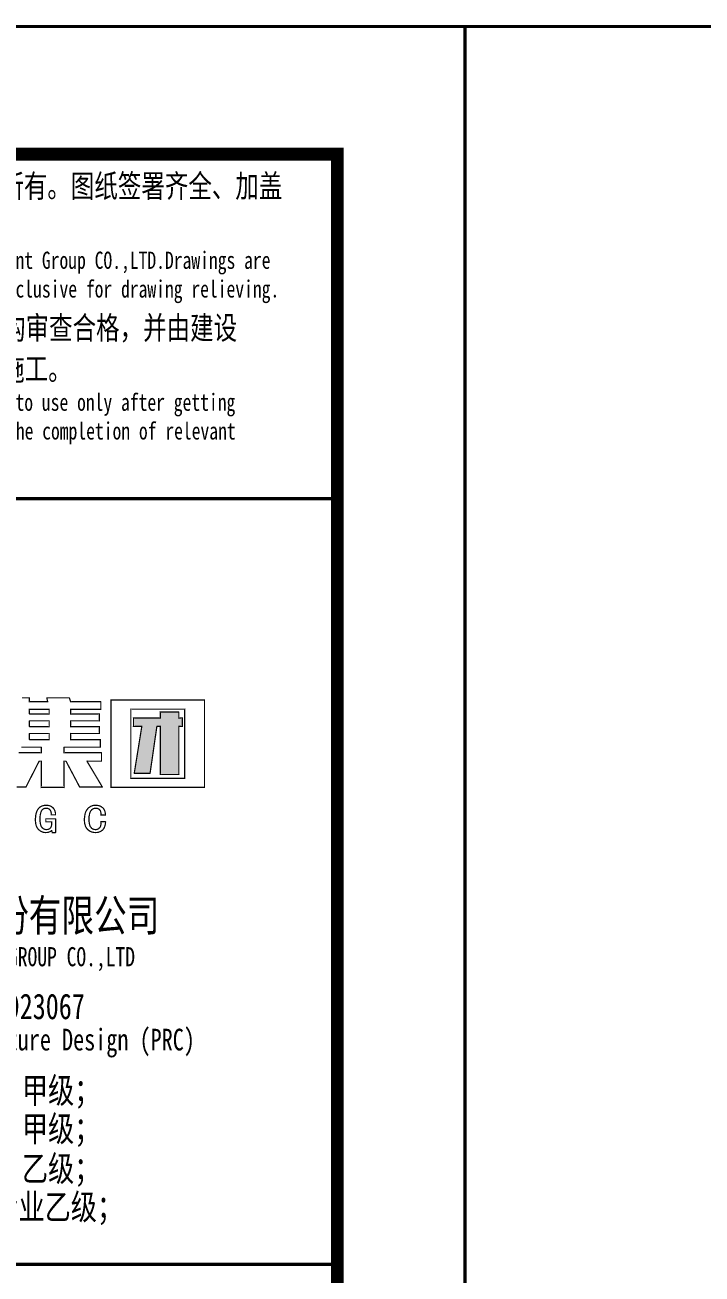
# Model space of a CAD drawing. Extents: x 1738711 to 2346805, y 1189731 to 2516152.
# Drawn here: x 1938159 to 1940811, y 1393028 to 1397922 of the extents above; entities that cross this region are included whole.
import ezdxf
from ezdxf.enums import TextEntityAlignment as Align

# ---------------------------------------------------------------- set-up
doc = ezdxf.new("R2010")
doc.units = 0
doc.header["$LTSCALE"] = 1000
doc.header["$MEASUREMENT"] = 0
doc.layers.add('A-文字', color=7, linetype='Continuous')
doc.layers.add('TK', color=4, linetype='Continuous')
doc.styles.add('宋体', font='SIMSUN.TTF', dxfattribs={"width": 0.75})

# ---------------------------------------------------------------- blocks, each defined once
blk = doc.blocks.new('资质')
at = {"layer": 'A-文字'}
h = blk.add_hatch(color=256, dxfattribs=at)
h.dxf.hatch_style = 1
h.paths.add_polyline_path([(5507.1, 4216.2), (5518.1, 4216.2), (5523.6, 4216.2), (5534.1, 4216.2), (5535.2, 4217.3), (5535.2, 4242.5), (5535.2, 4255.3), (5535.2, 4280.4), (5534.1, 4281.5), (5523.8, 4281.5), (5518.5, 4281.5), (5507.1, 4281.5), (5507.1, 4300.2), (5507.1, 4309.2), (5507.1, 4327.2), (5505.5, 4328.9), (5448.8, 4328.9), (5420.5, 4328.9), (5363.8, 4328.9), (5363.7, 4328.3), (5362.4, 4327.6), (5362.4, 4309.8), (5362.4, 4300.6), (5362.4, 4281.5), (5278, 4281.5), (5236.2, 4281.5), (5152.8, 4281.5), (5151.7, 4280.4), (5151.7, 4255.5), (5151.7, 4242.9), (5151.7, 4217.5), (5152.3, 4217.4), (5153, 4216.2), (5178.3, 4216.2), (5191.2, 4216.2), (5217.1, 4216.2), (5217.1, 4214.5), (5216.7, 4212.8), (5215.9, 4208), (5215.5, 4205.6), (5214.7, 4200.8), (5214.5, 4199), (5214.3, 4198), (5214.1, 4196.2), (5213, 4189.8), (5212.5, 4186.6), (5211.4, 4180.2), (5211.1, 4178.3), (5211, 4177.4), (5210.7, 4175.5), (5209.7, 4169.1), (5209.1, 4165.9), (5208.1, 4159.5), (5207.8, 4157.6), (5207.7, 4156.7), (5207.4, 4154.8), (5206.6, 4150), (5206.2, 4147.6), (5205.4, 4142.8), (5205.1, 4141), (5205, 4140), (5204.7, 4138.2), (5203.7, 4131.8), (5203.1, 4128.6), (5202.1, 4122.2), (5201.8, 4120.3), (5201.7, 4119.4), (5201.4, 4117.5), (5200.3, 4111.1), (5199.8, 4107.9), (5198.7, 4101.5), (5198.5, 4099.6), (5198.3, 4098.7), (5198.1, 4096.8), (5197, 4090.4), (5196.5, 4087.2), (5195.4, 4080.8), (5195.1, 4078.9), (5195, 4078), (5194.7, 4076.1), (5193.9, 4071.3), (5193.5, 4068.9), (5192.7, 4064.1), (5192.5, 4062.3), (5192.3, 4061.3), (5192.1, 4059.5), (5191, 4053.1), (5190.5, 4049.9), (5189.4, 4043.5), (5189.1, 4041.6), (5189, 4040.7), (5188.7, 4038.8), (5187.7, 4032.4), (5187.1, 4029.2), (5186.1, 4022.8), (5185.8, 4020.9), (5185.7, 4020), (5185.4, 4018.1), (5184.3, 4011.7), (5183.8, 4008.5), (5182.7, 4002.1), (5182.5, 4000.3), (5182.3, 3999.3), (5182.1, 3997.5), (5181, 3991.1), (5180.5, 3987.9), (5179.4, 3981.5), (5179.1, 3979.6), (5179, 3978.7), (5178.7, 3976.8), (5177.9, 3972), (5177.5, 3969.6), (5176.7, 3964.8), (5176.5, 3962.9), (5176.3, 3962), (5176.1, 3960.1), (5175, 3953.7), (5174.5, 3950.5), (5173.4, 3944.1), (5173.1, 3942.2), (5173, 3941.3), (5172.7, 3939.4), (5171.7, 3933), (5171.1, 3929.8), (5170.1, 3923.4), (5169.8, 3921.6), (5169.7, 3920.6), (5169.4, 3918.8), (5168.3, 3912.4), (5167.8, 3909.2), (5166.7, 3902.8), (5166.5, 3900.9), (5166.3, 3900), (5166.1, 3898.1), (5165.3, 3893.3), (5164.9, 3890.9), (5164.1, 3886.1), (5163.8, 3884.2), (5163.7, 3883.3), (5163.4, 3881.4), (5162.3, 3875), (5161.8, 3871.8), (5160.7, 3865.4), (5160.5, 3863.6), (5160.3, 3862.6), (5160.1, 3860.8), (5159.5, 3857.6), (5159.3, 3856), (5158.7, 3852.8), (5158, 3850.8), (5158, 3849.3), (5159.1, 3847.4), (5207.7, 3847.4), (5232.1, 3847.4), (5280.8, 3847.4), (5282.1, 3848.8), (5284, 3861.8), (5284.9, 3868.4), (5286.8, 3881.4), (5287, 3883), (5287.2, 3883.8), (5287.4, 3885.4), (5290.4, 3906), (5291.8, 3916.2), (5294.8, 3936.8), (5295, 3938.4), (5295.2, 3939.2), (5295.4, 3940.8), (5298.1, 3959.5), (5299.4, 3968.8), (5302.1, 3987.5), (5302.4, 3989.1), (5302.5, 3989.9), (5302.8, 3991.5), (5305.4, 4010.1), (5306.8, 4019.5), (5309.4, 4038.1), (5309.7, 4039.7), (5309.8, 4040.5), (5310.1, 4042.1), (5312.8, 4060.8), (5314.1, 4070.1), (5316.8, 4088.8), (5317, 4090.4), (5317.2, 4091.2), (5317.4, 4092.8), (5320.1, 4111.5), (5321.4, 4120.8), (5324.1, 4139.5), (5324.4, 4141.1), (5324.5, 4141.9), (5324.8, 4143.5), (5327.4, 4162.2), (5328.8, 4171.5), (5331.4, 4190.2), (5331.7, 4191.8), (5331.8, 4192.6), (5332.1, 4194.2), (5333.2, 4201.6), (5333.7, 4205.4), (5334.8, 4212.8), (5334.8, 4214.7), (5335.8, 4216.2), (5346.4, 4216.2), (5351.8, 4216.2), (5362.4, 4216.2), (5362.4, 4065.5), (5362.4, 3990.1), (5362.4, 3839.9), (5363.5, 3838.8), (5420.5, 3838.8), (5449.1, 3838.8), (5505.9, 3838.8), (5507.1, 3841.2), (5507.1, 3990.5), (5507.1, 4065.7)])
at = {"layer": 'A-文字', "const_width": 9.6}
for points in [[(4272.5, 4052.8), (4324.3, 4052.8), (4427.9, 4052.8), (4428.6, 4052.1), (4428.9, 4051.8), (4429.6, 4051.1), (4429.6, 4034.5), (4429.6, 4026.1), (4429.6, 4009.5), (4429.2, 4009.5), (4428.8, 4009.2), (4428.9, 4008.8), (4310.5, 4008.8), (4251.3, 4008.8)], [(4236.9, 3740.7), (4308.5, 3740.7), (4309.3, 3741.5), (4309.7, 3741.9), (4310.5, 3742.7), (4314, 3749.7), (4315.7, 3753.1), (4319.2, 3760.1), (4319.5, 3760.3), (4319.6, 3760.5), (4319.9, 3760.7), (4325.5, 3771.9), (4328.3, 3777.5), (4333.9, 3788.7), (4334.1, 3789), (4334.3, 3789.1), (4334.5, 3789.4), (4339.9, 3800.1), (4342.5, 3805.4), (4347.9, 3816.1), (4348.1, 3816.4), (4348.3, 3816.5), (4348.5, 3816.8), (4354.2, 3828), (4357, 3833.6), (4362.6, 3844.8), (4362.8, 3845), (4363, 3845.2), (4363.2, 3845.4), (4368.6, 3856.1), (4371.2, 3861.4), (4376.6, 3872.1), (4376.8, 3872.4), (4377, 3872.5), (4377.2, 3872.8), (4382.8, 3884), (4385.6, 3889.6), (4391.2, 3900.8), (4391.5, 3901), (4391.6, 3901.2), (4391.9, 3901.4), (4397.2, 3912.1), (4399.9, 3917.4), (4405.2, 3928.1), (4405.5, 3928.4), (4405.6, 3928.5), (4405.9, 3928.8), (4408.6, 3934.1), (4409.9, 3936.8), (4412.6, 3942.1), (4412.8, 3942.3), (4412.9, 3942.5), (4412.9, 3942.8), (4419.3, 3942.8), (4422.5, 3942.8), (4428.9, 3942.8), (4428.8, 3942.4), (4429.2, 3942.1), (4429.6, 3942.1), (4429.6, 3860.5), (4429.6, 3819.7), (4429.6, 3738.1), (4430.1, 3738.4), (4430.8, 3738), (4430.9, 3737.4), (4501.3, 3737.4), (4536.5, 3737.4), (4606.9, 3737.4), (4607, 3738), (4607.8, 3738.4), (4608.3, 3738.1), (4608.3, 3819.7), (4608.3, 3860.5), (4608.3, 3942.1), (4608.6, 3942.1), (4609, 3942.4), (4608.9, 3942.8), (4614.4, 3942.8), (4617.1, 3942.8), (4622.6, 3942.8), (4623.7, 3941.5), (4624.3, 3940.8), (4625.3, 3939.4), (4627.4, 3935.2), (4628.5, 3933), (4630.6, 3928.8), (4630.9, 3928.5), (4631, 3928.4), (4631.3, 3928.1), (4633.4, 3923.8), (4634.5, 3921.7), (4636.6, 3917.4), (4636.9, 3917.2), (4637, 3917), (4637.3, 3916.8), (4639.7, 3912), (4640.9, 3909.6), (4643.3, 3904.8), (4643.5, 3904.5), (4643.7, 3904.4), (4643.9, 3904.1), (4646.1, 3899.8), (4647.2, 3897.7), (4649.3, 3893.4), (4649.6, 3893.2), (4649.7, 3893), (4650, 3892.8), (4652.1, 3888.5), (4653.2, 3886.4), (4655.3, 3882.1), (4655.6, 3881.8), (4655.7, 3881.7), (4656, 3881.4), (4658.1, 3877.2), (4659.2, 3875), (4661.3, 3870.8), (4661.6, 3870.5), (4661.7, 3870.4), (4662, 3870.1), (4664.1, 3865.8), (4665.2, 3863.7), (4667.3, 3859.4), (4667.6, 3859.2), (4667.7, 3859), (4668, 3858.8), (4670.4, 3854), (4671.6, 3851.6), (4674, 3846.8), (4674.2, 3846.5), (4674.4, 3846.4), (4674.6, 3846.1), (4676.8, 3841.8), (4677.8, 3839.7), (4680, 3835.4), (4680.2, 3835.2), (4680.4, 3835), (4680.6, 3834.8), (4682.8, 3830.5), (4683.8, 3828.4), (4686, 3824.1), (4686.2, 3823.8), (4686.4, 3823.7), (4686.6, 3823.4), (4688.8, 3819.2), (4689.8, 3817), (4692, 3812.8), (4692.2, 3812.5), (4692.4, 3812.4), (4692.6, 3812.1), (4695, 3807.3), (4696.2, 3804.9), (4698.6, 3800.1), (4698.9, 3799.8), (4699, 3799.7), (4699.3, 3799.4), (4701.4, 3795.1), (4702.5, 3793), (4704.6, 3788.7), (4704.9, 3788.5), (4705, 3788.3), (4705.3, 3788.1), (4707.4, 3783.8), (4708.5, 3781.7), (4710.6, 3777.4), (4710.9, 3777.1), (4711, 3777), (4711.3, 3776.7), (4713.4, 3772.5), (4714.5, 3770.3), (4716.6, 3766.1), (4716.9, 3765.8), (4717, 3765.7), (4717.3, 3765.4), (4719.4, 3761.1), (4720.5, 3759), (4722.6, 3754.7), (4725.6, 3749), (4727.2, 3746.2), (4730.6, 3740.7), (4800.7, 3740.7), (4835.7, 3740.7), (4905.7, 3740.7), (4905.7, 3740.4), (4906.1, 3740.3), (4906.3, 3740.4), (4907.2, 3740.9), (4907.3, 3742.1), (4906.7, 3742.7), (4859.8, 3821.8), (4836.2, 3861.3), (4789, 3940.1), (4788.8, 3940.9), (4788.7, 3941.3), (4788.6, 3942.1), (4789.1, 3942.5), (4789.2, 3942.9), (4789, 3943.5), (4789.5, 3943.8), (4790.3, 3943.4), (4790.3, 3942.8), (4834.2, 3942.8), (4856.1, 3942.8), (4900, 3942.8), (4900.7, 3943.5), (4901, 3943.8), (4901.7, 3944.5), (4901.7, 3969.5), (4901.7, 3982.1), (4901.7, 4007.1), (4901, 4007.8), (4900.7, 4008.1), (4900, 4008.8), (4783.6, 4008.8), (4725.4, 4008.8), (4608.9, 4008.8), (4609, 4009.2), (4608.6, 4009.5), (4608.3, 4009.5), (4608.3, 4026.1), (4608.3, 4034.5), (4608.3, 4051.1), (4608.9, 4051.8), (4609.3, 4052.1), (4609.9, 4052.8), (4722.9, 4052.8), (4779.4, 4052.8), (4892.3, 4052.8), (4892.3, 4076.5), (4892.3, 4088.4), (4892.3, 4112.2), (4799.5, 4112.2), (4753.1, 4112.2), (4660.3, 4112.2), (4660.3, 4112.5), (4660, 4112.9), (4659.6, 4112.8), (4659.6, 4131.5), (4659.6, 4140.8), (4659.6, 4159.5), (4660, 4159.4), (4660.3, 4159.8), (4660.3, 4160.2), (4749.9, 4160.2), (4794.7, 4160.2), (4884.3, 4160.2), (4884.3, 4160.5), (4884.6, 4160.9), (4885, 4160.8), (4885, 4181.9), (4885, 4192.4), (4885, 4213.5), (4884.6, 4213.4), (4884.3, 4213.8), (4884.3, 4214.2), (4794.7, 4214.2), (4749.9, 4214.2), (4660.3, 4214.2), (4660.3, 4214.6), (4660, 4214.9), (4659.6, 4214.8), (4659.6, 4232.2), (4659.6, 4240.9), (4659.6, 4258.2), (4660, 4258.1), (4660.3, 4258.5), (4660.3, 4258.9), (4749.9, 4258.9), (4794.7, 4258.9), (4884.3, 4258.9), (4884.3, 4259.2), (4884.6, 4259.6), (4885, 4259.5), (4885, 4280.6), (4885, 4291.1), (4885, 4312.2), (4884.6, 4312.1), (4884.3, 4312.5), (4884.3, 4312.9), (4794.7, 4312.9), (4749.9, 4312.9), (4660.3, 4312.9), (4660.3, 4313.2), (4660, 4313.6), (4659.6, 4313.5), (4659.6, 4327.7), (4659.6, 4334.7), (4659.6, 4348.9), (4753.8, 4348.9), (4800.9, 4348.9), (4895, 4348.9), (4895.3, 4350.3), (4895.6, 4351), (4896.3, 4352.2), (4896.3, 4374.2), (4896.3, 4385.2), (4896.3, 4407.2), (4895.7, 4407.9), (4895.3, 4408.2), (4894.7, 4408.9), (4800.7, 4408.9), (4753.6, 4408.9), (4659.6, 4408.9), (4659.6, 4409.4), (4659.5, 4409.7), (4659.3, 4410.2), (4656.1, 4419.8), (4654.5, 4424.6), (4651.3, 4434.2), (4650.4, 4436.4), (4650, 4437.5), (4649, 4439.6), (4578.8, 4439.6), (4543.7, 4439.6), (4473.6, 4439.6), (4473, 4439), (4472.9, 4438.3), (4473.2, 4437.6), (4474.9, 4430.6), (4475.7, 4427.2), (4477.2, 4420.2), (4478, 4417), (4478.4, 4415.4), (4479.2, 4412.2), (4479.6, 4410.9), (4479.7, 4410.2), (4479.6, 4408.9), (4422.5, 4408.9), (4394, 4408.9), (4336.9, 4408.9), (4336.9, 4409.3), (4336.6, 4409.6), (4336.2, 4409.6), (4336.2, 4421.6), (4336.2, 4427.6), (4336.2, 4439.6), (4298.1, 4439.6), (4279, 4439.6)]]:
    blk.add_lwpolyline(points, dxfattribs=at)
for points in [[(5268.8, 3738.7), (5415.4, 3738.7), (5708.5, 3738.7), (5708.5, 4011.9), (5708.5, 4148.4), (5708.5, 4421.6), (5415.4, 4421.6), (5268.8, 4421.6), (4975.7, 4421.6), (4975.7, 4148.4), (4975.7, 4011.9), (4975.7, 3738.7)], [(4399.1, 4312.9), (4429.7, 4312.9), (4490.9, 4312.9), (4490.9, 4313.2), (4491.2, 4313.6), (4491.6, 4313.5), (4491.6, 4327.7), (4491.6, 4334.7), (4491.6, 4348.9), (4429.7, 4348.9), (4398.8, 4348.9), (4336.9, 4348.9), (4336.9, 4348.5), (4336.6, 4348.1), (4336.2, 4348.2), (4336.2, 4334.7), (4336.2, 4328), (4336.2, 4314.5), (4336.9, 4313.9), (4337.2, 4313.5), (4337.9, 4312.9)], [(5300, 3809.4), (5384.2, 3809.4), (5552.5, 3809.4), (5552.4, 3809.8), (5552.8, 3810.1), (5553.2, 3810.1), (5553.2, 4026.1), (5553.2, 4134.2), (5553.2, 4350.2), (5552.8, 4350.1), (5552.4, 4350.5), (5552.5, 4350.9), (5384.2, 4350.9), (5300, 4350.9), (5131.7, 4350.9), (5131.8, 4350.5), (5131.4, 4350.1), (5131.1, 4350.2), (5131.1, 4134.2), (5131.1, 4026.1), (5131.1, 3810.1), (5131.4, 3810.1), (5131.8, 3809.8), (5131.7, 3809.4)], [(5420.5, 3838.8), (5449.1, 3838.8), (5506.5, 3838.8), (5506.2, 3839.3), (5506.6, 3840), (5507.1, 3840.1), (5507.1, 3990.5), (5507.1, 4065.7), (5507.1, 4216.2), (5518.1, 4216.2), (5523.6, 4216.2), (5534.5, 4216.2), (5534.4, 4216.6), (5534.8, 4216.9), (5535.2, 4216.8), (5535.2, 4242.5), (5535.2, 4255.3), (5535.2, 4280.9), (5534.8, 4280.8), (5534.4, 4281.2), (5534.5, 4281.5), (5523.8, 4281.5), (5518.5, 4281.5), (5507.8, 4281.5), (5507.9, 4281.9), (5507.5, 4282.3), (5507.1, 4282.2), (5507.1, 4300.2), (5507.1, 4309.2), (5507.1, 4327.2), (5506.5, 4327.9), (5506.1, 4328.2), (5505.5, 4328.9), (5448.8, 4328.9), (5420.5, 4328.9), (5363.8, 4328.9), (5363.7, 4328.3), (5363, 4327.9), (5362.4, 4328.2), (5362.4, 4309.8), (5362.4, 4300.6), (5362.4, 4282.2), (5362.1, 4282.3), (5361.7, 4281.9), (5361.8, 4281.5), (5278, 4281.5), (5236.2, 4281.5), (5152.4, 4281.5), (5152.5, 4281.2), (5152.1, 4280.8), (5151.7, 4280.9), (5151.7, 4255.5), (5151.7, 4242.9), (5151.7, 4217.5), (5152.3, 4217.4), (5152.7, 4216.7), (5152.4, 4216.2), (5178.3, 4216.2), (5191.2, 4216.2), (5217.1, 4216.2), (5217.1, 4214.8), (5217, 4214.2), (5216.7, 4212.8), (5215.9, 4208), (5215.5, 4205.6), (5214.7, 4200.8), (5214.5, 4199), (5214.3, 4198), (5214.1, 4196.2), (5213, 4189.8), (5212.5, 4186.6), (5211.4, 4180.2), (5211.1, 4178.3), (5211, 4177.4), (5210.7, 4175.5), (5209.7, 4169.1), (5209.1, 4165.9), (5208.1, 4159.5), (5207.8, 4157.6), (5207.7, 4156.7), (5207.4, 4154.8), (5206.6, 4150), (5206.2, 4147.6), (5205.4, 4142.8), (5205.1, 4141), (5205, 4140), (5204.7, 4138.2), (5203.7, 4131.8), (5203.1, 4128.6), (5202.1, 4122.2), (5201.8, 4120.3), (5201.7, 4119.4), (5201.4, 4117.5), (5200.3, 4111.1), (5199.8, 4107.9), (5198.7, 4101.5), (5198.5, 4099.6), (5198.3, 4098.7), (5198.1, 4096.8), (5197, 4090.4), (5196.5, 4087.2), (5195.4, 4080.8), (5195.1, 4078.9), (5195, 4078), (5194.7, 4076.1), (5193.9, 4071.3), (5193.5, 4068.9), (5192.7, 4064.1), (5192.5, 4062.3), (5192.3, 4061.3), (5192.1, 4059.5), (5191, 4053.1), (5190.5, 4049.9), (5189.4, 4043.5), (5189.1, 4041.6), (5189, 4040.7), (5188.7, 4038.8), (5187.7, 4032.4), (5187.1, 4029.2), (5186.1, 4022.8), (5185.8, 4020.9), (5185.7, 4020), (5185.4, 4018.1), (5184.3, 4011.7), (5183.8, 4008.5), (5182.7, 4002.1), (5182.5, 4000.3), (5182.3, 3999.3), (5182.1, 3997.5), (5181, 3991.1), (5180.5, 3987.9), (5179.4, 3981.5), (5179.1, 3979.6), (5179, 3978.7), (5178.7, 3976.8), (5177.9, 3972), (5177.5, 3969.6), (5176.7, 3964.8), (5176.5, 3962.9), (5176.3, 3962), (5176.1, 3960.1), (5175, 3953.7), (5174.5, 3950.5), (5173.4, 3944.1), (5173.1, 3942.2), (5173, 3941.3), (5172.7, 3939.4), (5171.7, 3933), (5171.1, 3929.8), (5170.1, 3923.4), (5169.8, 3921.6), (5169.7, 3920.6), (5169.4, 3918.8), (5168.3, 3912.4), (5167.8, 3909.2), (5166.7, 3902.8), (5166.5, 3900.9), (5166.3, 3900), (5166.1, 3898.1), (5165.3, 3893.3), (5164.9, 3890.9), (5164.1, 3886.1), (5163.8, 3884.2), (5163.7, 3883.3), (5163.4, 3881.4), (5162.3, 3875), (5161.8, 3871.8), (5160.7, 3865.4), (5160.5, 3863.6), (5160.3, 3862.6), (5160.1, 3860.8), (5159.5, 3857.6), (5159.3, 3856), (5158.7, 3852.8), (5158, 3850.8), (5158, 3849.3), (5159.1, 3847.4), (5207.7, 3847.4), (5232.1, 3847.4), (5280.8, 3847.4), (5281.3, 3848), (5281.6, 3848.2), (5282.1, 3848.8), (5284, 3861.8), (5284.9, 3868.4), (5286.8, 3881.4), (5287, 3883), (5287.2, 3883.8), (5287.4, 3885.4), (5290.4, 3906), (5291.8, 3916.2), (5294.8, 3936.8), (5295, 3938.4), (5295.2, 3939.2), (5295.4, 3940.8), (5298.1, 3959.5), (5299.4, 3968.8), (5302.1, 3987.5), (5302.4, 3989.1), (5302.5, 3989.9), (5302.8, 3991.5), (5305.4, 4010.1), (5306.8, 4019.5), (5309.4, 4038.1), (5309.7, 4039.7), (5309.8, 4040.5), (5310.1, 4042.1), (5312.8, 4060.8), (5314.1, 4070.1), (5316.8, 4088.8), (5317, 4090.4), (5317.2, 4091.2), (5317.4, 4092.8), (5320.1, 4111.5), (5321.4, 4120.8), (5324.1, 4139.5), (5324.4, 4141.1), (5324.5, 4141.9), (5324.8, 4143.5), (5327.4, 4162.2), (5328.8, 4171.5), (5331.4, 4190.2), (5331.7, 4191.8), (5331.8, 4192.6), (5332.1, 4194.2), (5333.2, 4201.6), (5333.7, 4205.4), (5334.8, 4212.8), (5334.8, 4214.2), (5335, 4215), (5335.8, 4216.2), (5346.4, 4216.2), (5351.8, 4216.2), (5362.4, 4216.2), (5362.4, 4065.5), (5362.4, 3990.1), (5362.4, 3839.4), (5362.8, 3839.5), (5363.2, 3839.1), (5363.1, 3838.8)], [(4399.1, 4214.2), (4429.7, 4214.2), (4490.9, 4214.2), (4490.9, 4214.6), (4491.2, 4214.9), (4491.6, 4214.8), (4491.6, 4232.2), (4491.6, 4240.9), (4491.6, 4258.2), (4491.2, 4258.1), (4490.9, 4258.5), (4490.9, 4258.9), (4429.7, 4258.9), (4399.1, 4258.9), (4337.9, 4258.9), (4337.2, 4258.2), (4336.9, 4257.9), (4336.2, 4257.2), (4336.2, 4240.7), (4336.2, 4232.4), (4336.2, 4215.8), (4336.9, 4215.2), (4337.2, 4214.8), (4337.9, 4214.2)], [(4398.8, 4112.2), (4429.3, 4112.2), (4490.2, 4112.2), (4490.3, 4112.7), (4491.1, 4113.1), (4491.6, 4112.8), (4491.6, 4131.5), (4491.6, 4140.8), (4491.6, 4159.5), (4491.2, 4159.4), (4490.9, 4159.8), (4490.9, 4160.2), (4429.7, 4160.2), (4399.1, 4160.2), (4337.9, 4160.2), (4337.2, 4159.5), (4336.9, 4159.2), (4336.2, 4158.5), (4336.2, 4140.6), (4336.2, 4131.7), (4336.2, 4113.8), (4336.9, 4113.2), (4337.2, 4112.8), (4337.9, 4112.2)], [(4464.8, 3383), (4465.5, 3383.4), (4465.6, 3384), (4469.6, 3384), (4471.6, 3384), (4475.6, 3384), (4482.9, 3385.5), (4486.5, 3386.5), (4493.6, 3389), (4498.8, 3390.8), (4501.3, 3392.2), (4505.6, 3395.7), (4507.6, 3396.8), (4508.5, 3397.6), (4509.9, 3399.3), (4510.9, 3399.5), (4511.5, 3399.3), (4512.3, 3398.7), (4512.1, 3396.5), (4512.4, 3395.3), (4513.3, 3393.3), (4514.1, 3390.1), (4514.5, 3388.5), (4515.3, 3385.3), (4515.4, 3384.8), (4515.5, 3384.5), (4515.6, 3384), (4516.1, 3384.3), (4516.9, 3383.9), (4516.9, 3383.3), (4526.1, 3383.3), (4530.7, 3383.3), (4539.9, 3383.3), (4540.6, 3384), (4540.9, 3384.3), (4541.6, 3385), (4541.6, 3426.9), (4541.6, 3447.8), (4541.6, 3489.7), (4540.9, 3490.3), (4540.6, 3490.7), (4539.9, 3491.3), (4510.2, 3491.3), (4495.3, 3491.3), (4465.6, 3491.3), (4465.6, 3491), (4465.3, 3490.6), (4464.9, 3490.7), (4464.9, 3481.6), (4464.9, 3477.1), (4464.9, 3468), (4483, 3468), (4492.1, 3468), (4510.3, 3468), (4510.2, 3467.6), (4510.5, 3467.3), (4510.9, 3467.3), (4510.9, 3458), (4510.9, 3453.3), (4510.9, 3444), (4509.6, 3438.4), (4508.9, 3435.6), (4507.3, 3430), (4505.9, 3427.3), (4505.3, 3426), (4503.9, 3423.3), (4503.2, 3422.7), (4502.8, 3422.3), (4502.6, 3421.3), (4500.1, 3418.8), (4498.8, 3417.5), (4496.2, 3415), (4491.9, 3411.9), (4489.4, 3410.6), (4484.2, 3409), (4481.6, 3408.3), (4480.2, 3408), (4477.6, 3407.3), (4475.4, 3407.3), (4474.4, 3407.3), (4472.2, 3407.3), (4470.1, 3406.2), (4468.5, 3406.1), (4466.2, 3407), (4461.8, 3407.5), (4459.5, 3407.9), (4455.2, 3409.3), (4450.1, 3411.3), (4447.6, 3412.7), (4443.2, 3416), (4442.5, 3416.9), (4442, 3417.2), (4440.9, 3417.7), (4438.4, 3420.2), (4437.1, 3421.5), (4434.6, 3424), (4432.6, 3427.4), (4431.4, 3429), (4428.9, 3432), (4426.2, 3438.8), (4425.1, 3442.3), (4423.2, 3449.3), (4422.7, 3452), (4422.4, 3453.3), (4421.9, 3456), (4421.6, 3460.3), (4421.3, 3462.5), (4420.2, 3466.7), (4420.2, 3471.2), (4420.2, 3473.5), (4420.2, 3478), (4420, 3478), (4419.8, 3478), (4419.6, 3478), (4419.6, 3485.2), (4419.6, 3488.8), (4419.6, 3496), (4419.8, 3496), (4420, 3496), (4420.2, 3496), (4420.2, 3501.3), (4420.2, 3504), (4420.2, 3509.4), (4420.5, 3509.4), (4420.6, 3509.4), (4420.9, 3509.4), (4420.9, 3512), (4420.9, 3513.4), (4420.9, 3516), (4422.3, 3525.7), (4423.3, 3530.6), (4425.9, 3540), (4426.2, 3541.7), (4426.5, 3542.5), (4427.2, 3544), (4428.8, 3549.2), (4430.1, 3551.7), (4433.2, 3556), (4434, 3557.4), (4434.4, 3558), (4435.2, 3559.4), (4438, 3562.2), (4439.4, 3563.6), (4442.2, 3566.4), (4445.1, 3567.8), (4446.5, 3568.7), (4448.9, 3570.7), (4450.3, 3570.5), (4451.2, 3570.8), (4452.2, 3571.7), (4454.2, 3572.1), (4455.1, 3572.5), (4456.9, 3573.4), (4458.5, 3572.9), (4459.6, 3573.1), (4460.9, 3574), (4466.5, 3574), (4469.3, 3574), (4474.9, 3574), (4480.7, 3572.6), (4483.6, 3571.6), (4488.9, 3569), (4493, 3566.3), (4494.9, 3564.7), (4498.2, 3561), (4501.7, 3555.7), (4503.2, 3552.7), (4505.3, 3546.7), (4506, 3542.9), (4506.4, 3541), (4507.6, 3537.4), (4507.1, 3535), (4507.3, 3533.6), (4508.3, 3531.4), (4508.3, 3528.2), (4508.3, 3526.6), (4508.3, 3523.4), (4508.6, 3523.4), (4509, 3523.1), (4508.9, 3522.7), (4521.5, 3522.7), (4527.7, 3522.7), (4540.3, 3522.7), (4540.2, 3523.1), (4540.6, 3523.4), (4540.9, 3523.4), (4540.9, 3527.9), (4540.9, 3530.2), (4540.9, 3534.7), (4539.2, 3543.3), (4538, 3547.6), (4535.3, 3556), (4533.4, 3559.8), (4532.5, 3561.6), (4530.6, 3565.4), (4526.6, 3571.4), (4524.3, 3574.2), (4519.3, 3579.4), (4516.3, 3581.6), (4514.9, 3582.8), (4512.3, 3585.4), (4511.4, 3585.2), (4510.7, 3585.6), (4510.3, 3586.4), (4509.4, 3586.7), (4508.9, 3587), (4508.3, 3587.7), (4505.6, 3589), (4504.3, 3589.7), (4501.6, 3591), (4496.9, 3593), (4494.5, 3593.8), (4489.6, 3595), (4486.9, 3595.6), (4485.6, 3595.8), (4482.9, 3596.4), (4480.5, 3596.3), (4479.2, 3596.5), (4476.9, 3597.4), (4469.4, 3597.4), (4465.7, 3597.4), (4458.2, 3597.4), (4456.3, 3596.4), (4455.1, 3596.2), (4452.9, 3596.4), (4450.2, 3595.8), (4448.9, 3595.6), (4446.2, 3595), (4441.9, 3593.9), (4439.8, 3593.2), (4435.6, 3591.7), (4431.8, 3589.8), (4430, 3588.9), (4426.2, 3587), (4421.3, 3584.1), (4419, 3582.3), (4414.9, 3578.4), (4410.2, 3574.3), (4408, 3572), (4404.2, 3567), (4399.6, 3560.1), (4397.5, 3556.4), (4394.2, 3548.7), (4393.3, 3545.4), (4392.6, 3543.7), (4390.9, 3540.7), (4390.9, 3538.8), (4390.7, 3537.8), (4389.9, 3536), (4389.1, 3532.8), (4388.7, 3531.2), (4387.9, 3528), (4387.5, 3526.7), (4387.4, 3526), (4387.2, 3524.7), (4386.7, 3521.5), (4386.4, 3519.9), (4385.9, 3516.7), (4386, 3514.5), (4385.8, 3513.3), (4384.9, 3511.4), (4384.9, 3508.7), (4384.9, 3507.4), (4384.9, 3504.7), (4384.6, 3504.7), (4384.5, 3504.7), (4384.2, 3504.7), (4384.2, 3500.1), (4384.2, 3497.9), (4384.2, 3493.3), (4384, 3493.3), (4383.8, 3493.3), (4383.6, 3493.3), (4383.6, 3486.1), (4383.6, 3482.5), (4383.6, 3475.3), (4383.8, 3475.3), (4384, 3475.3), (4384.2, 3475.3), (4384.2, 3471.3), (4384.2, 3469.3), (4384.2, 3465.3), (4385.2, 3463.1), (4385.4, 3461.8), (4385.2, 3459.3), (4385.8, 3456.1), (4386, 3454.5), (4386.6, 3451.3), (4388.1, 3442.8), (4389.4, 3438.6), (4392.9, 3430.7), (4395.3, 3424.6), (4396.9, 3421.6), (4400.9, 3416.3), (4402.4, 3414.4), (4403.2, 3413.4), (4404.6, 3411.3), (4407.4, 3408.5), (4408.8, 3407.1), (4411.6, 3404.3), (4415.3, 3401.8), (4417, 3400.4), (4420.2, 3397.3), (4421.1, 3397.5), (4421.8, 3397.1), (4422.2, 3396.3), (4427.6, 3393), (4430.4, 3391.5), (4436.2, 3389), (4439.4, 3387.9), (4441, 3387.4), (4444.2, 3386.3), (4448.3, 3385.6), (4450.3, 3385.2), (4454.2, 3384), (4458.2, 3384), (4460.2, 3384), (4464.2, 3384), (4464.2, 3383.7), (4464.2, 3383.6), (4464.2, 3383.3)], [(4854.8, 3383), (4855.6, 3383.4), (4855.7, 3384), (4859.9, 3384), (4862.1, 3384), (4866.3, 3384), (4873.9, 3385.3), (4877.7, 3386.3), (4885, 3389), (4891.2, 3391.1), (4894.3, 3392.6), (4899.7, 3396.3), (4905.3, 3399.9), (4908, 3402), (4912.7, 3406.7), (4914.7, 3409.5), (4915.8, 3410.9), (4918.3, 3413.3), (4922.1, 3419.8), (4923.8, 3423.3), (4926.3, 3430.3), (4927, 3432.3), (4927.3, 3433.3), (4928, 3435.3), (4928.8, 3438.5), (4929.2, 3440.1), (4930, 3443.3), (4930.8, 3448.7), (4931.2, 3451.4), (4932.3, 3456.7), (4932.3, 3460.1), (4932.3, 3461.9), (4932.3, 3465.3), (4933.3, 3465.9), (4933.5, 3467.3), (4932.7, 3468), (4932.1, 3468.5), (4931.9, 3468.8), (4931.3, 3469.3), (4918.4, 3469.3), (4911.9, 3469.3), (4899, 3469.3), (4899.1, 3469), (4898.7, 3468.6), (4898.3, 3468.7), (4898.3, 3464.7), (4898.3, 3462.7), (4898.3, 3458.7), (4898.1, 3458.7), (4897.9, 3458.7), (4897.7, 3458.7), (4897.7, 3455.7), (4897.7, 3454.3), (4897.7, 3451.3), (4896.8, 3449.7), (4896.5, 3448.6), (4896.7, 3446.7), (4896.1, 3444), (4895.9, 3442.7), (4895.3, 3440), (4894.1, 3434.7), (4893.1, 3432.1), (4890.7, 3427.3), (4888.4, 3423.6), (4887, 3421.8), (4884, 3418.7), (4881.4, 3417.3), (4880.2, 3416.3), (4878.3, 3414), (4873.1, 3411.2), (4870.3, 3410), (4864.7, 3408), (4859.6, 3407), (4856.9, 3406.8), (4851.7, 3407), (4846.2, 3407.3), (4843.5, 3407.9), (4838.3, 3409.7), (4834.1, 3411.2), (4832, 3412.3), (4828.3, 3415), (4824.7, 3417.1), (4823.1, 3418.6), (4820.7, 3422), (4818.7, 3424.1), (4817.7, 3425.2), (4815.7, 3427.3), (4812.5, 3433.4), (4811.2, 3436.5), (4809, 3443), (4808.2, 3445.5), (4807.9, 3446.8), (4807.3, 3449.3), (4806.8, 3452), (4806.5, 3453.3), (4806, 3456), (4805.7, 3460.3), (4805.4, 3462.5), (4804.3, 3466.7), (4804.3, 3471.2), (4804.3, 3473.5), (4804.3, 3478), (4804.1, 3478), (4803.9, 3478), (4803.7, 3478), (4803.7, 3484.9), (4803.7, 3488.4), (4803.7, 3495.3), (4803.9, 3495.3), (4804.1, 3495.3), (4804.3, 3495.3), (4804.3, 3500.1), (4804.3, 3502.5), (4804.3, 3507.4), (4804.6, 3507.4), (4804.7, 3507.4), (4805, 3507.4), (4805, 3509.1), (4805, 3510), (4805, 3511.7), (4805.1, 3512.6), (4805.2, 3513.1), (4805.3, 3514), (4805.9, 3517.8), (4806.1, 3519.6), (4806.7, 3523.4), (4808.2, 3531.2), (4809.3, 3535.1), (4812, 3542.7), (4813.9, 3546.4), (4814.8, 3548.3), (4816.7, 3552), (4819.9, 3556.5), (4821.6, 3558.6), (4825.3, 3562.7), (4829.7, 3566.2), (4832.1, 3567.7), (4837, 3570.4), (4840.5, 3571.3), (4842.3, 3571.9), (4845.7, 3573.4), (4846.9, 3572.8), (4848, 3573.1), (4849, 3574), (4854.9, 3574), (4857.8, 3574), (4863.7, 3574), (4869.7, 3572.7), (4872.7, 3571.7), (4878.3, 3569), (4879.6, 3568.2), (4880.3, 3567.8), (4881.7, 3567), (4884.2, 3564.5), (4885.5, 3563.2), (4888, 3560.7), (4891.4, 3555.8), (4892.8, 3553), (4894.7, 3547.4), (4895, 3545.4), (4895.3, 3544.4), (4896.3, 3542.7), (4896.7, 3537.3), (4897.1, 3534.6), (4898.3, 3529.4), (4898.3, 3525.9), (4898.3, 3524.2), (4898.3, 3520.7), (4911.4, 3520.7), (4917.9, 3520.7), (4931, 3520.7), (4931, 3521.1), (4931.3, 3521.4), (4931.7, 3521.4), (4931.7, 3524.8), (4931.7, 3526.6), (4931.7, 3530), (4931.4, 3530), (4931.3, 3530), (4931, 3530), (4931, 3533), (4931, 3534.4), (4931, 3537.4), (4929.8, 3543.3), (4929.1, 3546.2), (4927.3, 3552), (4926.5, 3554.2), (4926.1, 3555.2), (4925.3, 3557.4), (4924, 3560), (4923.3, 3561.4), (4922, 3564), (4921.3, 3565.3), (4920.8, 3565.8), (4919.7, 3566.7), (4919.8, 3567.6), (4919.5, 3568.3), (4918.7, 3568.7), (4916.1, 3572.4), (4914.6, 3574.2), (4911.3, 3577.4), (4907.5, 3580), (4905.7, 3581.5), (4902.3, 3584.7), (4896.7, 3587.6), (4893.9, 3589.1), (4888.3, 3592), (4887, 3591.8), (4886.1, 3592.1), (4885, 3593), (4884.3, 3593.5), (4883.8, 3593.7), (4883, 3593.7), (4879.8, 3594.5), (4878.2, 3594.9), (4875, 3595.7), (4871.2, 3596), (4869.3, 3596.4), (4865.7, 3597.4), (4858.2, 3597.4), (4854.5, 3597.4), (4847, 3597.4), (4837.2, 3595.8), (4832.3, 3594.6), (4823, 3591.4), (4817.9, 3589.4), (4815.5, 3588.1), (4811, 3585), (4809.3, 3584.2), (4808.4, 3583.6), (4807, 3582.4), (4802.2, 3578.9), (4799.9, 3577), (4795.7, 3573), (4791.1, 3567.3), (4788.8, 3564.4), (4784.3, 3558.7), (4784.5, 3557.8), (4784.1, 3557.1), (4783.3, 3556.7), (4781.7, 3553.5), (4780.9, 3551.9), (4779.3, 3548.7), (4775.6, 3539.9), (4774.1, 3535.3), (4772, 3526), (4771.4, 3523.4), (4771.2, 3522), (4770.6, 3519.4), (4770.4, 3515.8), (4770.1, 3514), (4769, 3510.7), (4769, 3508), (4769, 3506.7), (4769, 3504), (4768.7, 3504), (4768.6, 3504), (4768.3, 3504), (4768.3, 3499.7), (4768.3, 3497.6), (4768.3, 3493.3), (4768, 3493.3), (4767.9, 3493.3), (4767.6, 3493.3), (4767.6, 3486.1), (4767.6, 3482.5), (4767.6, 3475.3), (4767.9, 3475.3), (4768, 3475.3), (4768.3, 3475.3), (4768.3, 3471.6), (4768.3, 3469.7), (4768.3, 3466), (4769.7, 3455.6), (4770.8, 3450.4), (4773.6, 3440.3), (4775.5, 3433.5), (4777, 3430.1), (4780.6, 3424), (4781.7, 3421.7), (4782.4, 3420.6), (4784, 3418.7), (4785.8, 3415.9), (4786.7, 3414.6), (4788.6, 3412), (4791.2, 3409.5), (4792.5, 3408.2), (4795, 3405.7), (4798.7, 3403.2), (4800.4, 3401.8), (4803.7, 3398.7), (4804.5, 3398.8), (4805.2, 3398.5), (4805.7, 3397.7), (4812.2, 3393.5), (4815.7, 3391.7), (4823, 3389), (4826.5, 3387.9), (4828.2, 3387.4), (4831.7, 3386.3), (4834.3, 3385.8), (4835.7, 3385.5), (4838.3, 3385), (4840.2, 3385.1), (4841.3, 3384.9), (4843, 3384), (4847.5, 3384), (4849.8, 3384), (4854.3, 3384), (4854.3, 3383.7), (4854.3, 3383.6), (4854.3, 3383.3)]]:
    blk.add_lwpolyline(points, close=True, dxfattribs=at)
at = {"layer": 'TK', "color": 7, "const_width": 25}
for points in [[(250, 6000), (6750, 6000), (6750, 8700), (250, 8700)], [(250, 8700), (6750, 8700), (6750, 0), (250, 0)]]:
    blk.add_lwpolyline(points, close=True, dxfattribs=at)
at = {"layer": 'TK', "color": 7, "style": '宋体', "width": 0.75}
for s, height, p in [('图纸版权归浙江省建设投资集团股份有限公司所有。图纸签署齐全、加盖', 179.995, (426, 8360.8)), ('The copyright belongs to Zhejiang Construction Investment Group CO.,LTD.Drawings are ', 135, (439.5, 7801.4)), ('invalid without complete signature or official stamp exclusive for drawing relieving.', 135, (439.5, 7576.4)), ('施工图阶段的设计成果，需经有资质的审查机构审查合格，并由建设', 179.995, (439.7, 7249.2)), ('单位按规定程序办理相关审批手续后方可用于施工。', 179.995, (432.5, 6928.8)), ('Design result of construction-drawing stage is allowed to use only after getting ', 135, (439.5, 6688.8)), ('through the examination of qualified organization and the completion of relevant ', 135, (442, 6463.8)), ('浙江省建设投资集团股份有限公司', 250, (1518.3, 2609.3)), ('ZHEJIANG CONSTRUCTION INVESTMENT GROUP CO.,LTD ', 150, (1643.4, 2335.7)), ('设计证书编号证: A233923067 ', 200, (2114, 1921.4)), ('No. A233923067 Class A of Architecture Design (PRC)', 170, (1209.4, 1676.1)), ('建筑行业（建筑工程） 甲级；', 200, (2130.2, 1263.2)), ('风景园林工程设计专项 甲级；', 200, (2130.2, 963.2)), ('建筑行业（人防工程） 乙级；', 200, (2130.2, 651)), ('市政行业（道路工程）专业乙级；', 200, (2001.2, 350.3))]:
    blk.add_text(s, height=height, dxfattribs=at).set_placement(p)
blk = doc.blocks.new('hjashrtahreahe')
at = {"layer": 'TK', "color": 7, "const_width": 25}
blk.add_lwpolyline([(0, 59400), (84100, 59400), (84100, 0), (0, 0)], close=True, dxfattribs=at)
at = {"layer": 'TK', "color": 3, "const_width": 100}
blk.add_lwpolyline([(2500, 1000), (2500, 58400), (83100, 58400), (83100, 1000)], close=True, dxfattribs=at)
at = {"layer": 'TK', "color": 7, "const_width": 25}
blk.add_lwpolyline([(76600, 49700), (83100, 49700)], dxfattribs=at)
at = {"layer": 'TK', "color": 1}
blk.add_blockref('资质', (76350, 49700), dxfattribs=at)
at = {"layer": 'TK', "style": '宋体', "width": 0.75}
for tag, height, p in [('项目负责人', 350, (6002.9, 57088.7)), ('专业负责人', 350, (6002.9, 56223.7)), ('设计人', 350, (6002.9, 55419.4)), ('版号1', 250, (77303.9, 22193.4)), ('时间1', 250, (82405.3, 22193.4)), ('版号2', 250, (77303.9, 21593.4)), ('时间2', 250, (82405.3, 21593.4)), ('版号3', 250, (77303.9, 20993.4)), ('时间3', 250, (82405.3, 20993.4)), ('建筑会签', 0.0001, (78977.9, 2403.2)), ('电气会签', 0.0001, (82127.9, 2403.2)), ('结构会签', 0.0001, (78977.9, 1803.2)), ('暖通会签', 0.0001, (82127.9, 1803.2)), ('给排水会签', 0.0001, (78977.9, 1249.5)), ('智能化会签', 0.0001, (82127.9, 1249.5))]:
    blk.add_attdef(tag, text='', height=height, dxfattribs=at).set_placement(p, align=Align.CENTER)
for tag, p in [('合作设计单位', (80815.9, 48985.9)), ('版号说明1', (79853.9, 22318.2)), ('版号说明2', (79853.9, 21718.2)), ('版号说明3', (79853.9, 21118.2)), ('浙江绿储科技有限公司', (80545.2, 16035.9)), ('百兆瓦级集中式熔盐储能关键', (80545.2, 14953.2)), ('设备研发及制造基地项目', (80545.2, 14603.3)), ('1#研发楼', (80545.2, 13635.9)), ('图名', (80545.2, 12435.9)), ('工程编号', (78977.9, 11460.9)), ('子项编号', (82127.9, 11460.9)), ('建筑', (78977.9, 10710.9)), ('图号', (82127.9, 10710.9)), ('施工图', (78977.9, 9960.9)), ('2023.03', (82127.9, 9960.9)), ('审定', (79352.9, 8460.9)), ('审核', (79352.9, 7710.9)), ('工程负责', (79352.9, 6960.9)), ('专业负责', (79352.9, 6210.9)), ('设计', (79352.9, 5460.9)), ('制图', (79352.9, 4710.9)), ('校对', (79352.9, 3960.9))]:
    blk.add_attdef(tag, text='', height=250, dxfattribs=at).set_placement(p, align=Align.MIDDLE_CENTER)

msp = doc.modelspace()

# ---------------------------------------------------------------- block references
at = {"xscale": 0.5, "yscale": 0.5, "zscale": 0.5}
for p in [(1897833.1, 1368216), (1939883.1, 1368216)]:
    msp.add_blockref('hjashrtahreahe', p, dxfattribs=at)

doc.saveas('drawing.dxf')
